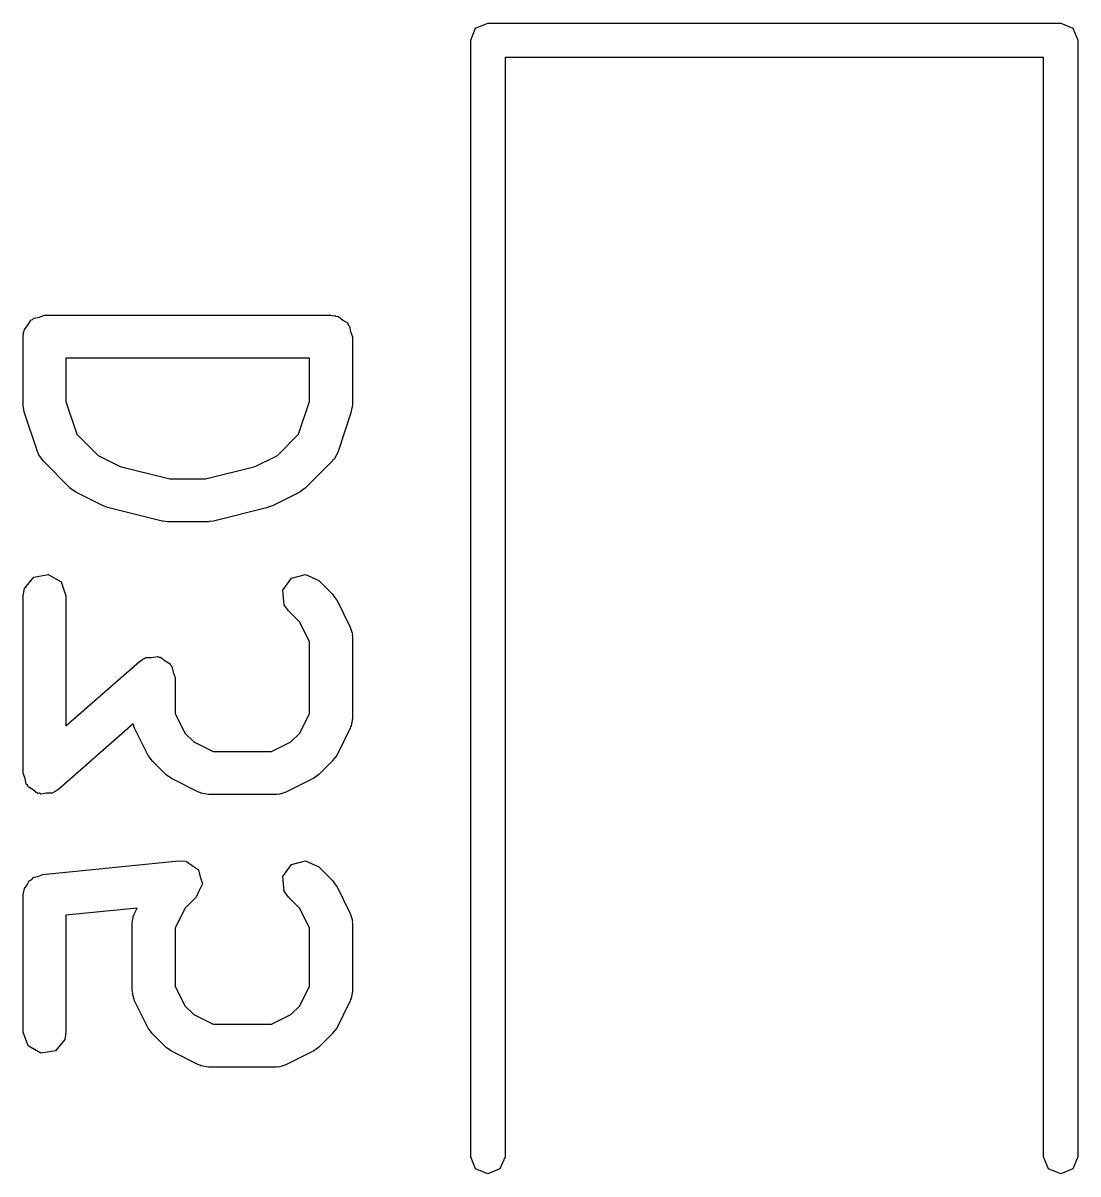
# Model space of a CAD drawing. Extents: x 43 to 429, y -149 to -20.
# Drawn here: x 166.446 to 170.129, y -28.323 to -24.303 of the extents above; entities that cross this region are included whole.
import ezdxf

# ---------------------------------------------------------------- set-up
doc = ezdxf.new("R2010")
doc.units = 0
doc.layers.add('BLACK', color=7, linetype='CONTINUOUS')

msp = doc.modelspace()

# ---------------------------------------------------------------- linework, layer by layer
at = {"layer": 'BLACK', "linetype": 'CONTINUOUS'}
for p, q in [((168.009, -24.3628), (168.026, -24.3204)), ((168.026, -24.3204), (168.069, -24.3028)), ((168.069, -24.3028), (170.069, -24.3028)), ((170.069, -24.3028), (170.111, -24.3204)), ((170.111, -24.3204), (170.129, -24.3628)), ((168.009, -28.2629), (168.009, -24.3628)), ((170.129, -24.3628), (170.129, -28.2629)), ((170.009, -24.4229), (168.129, -24.4229)), ((168.129, -24.4229), (168.129, -28.2629)), ((170.009, -28.2629), (170.009, -24.4229)), ((166.503, -25.3302), (166.521, -25.3236)), ((166.521, -25.3236), (167.521, -25.3236)), ((167.521, -25.3236), (167.531, -25.3253)), ((167.531, -25.3253), (167.534, -25.3247)), ((167.534, -25.3247), (167.537, -25.3264)), ((166.451, -25.3729), (166.463, -25.358)), ((166.463, -25.358), (166.473, -25.3411)), ((166.473, -25.3411), (166.479, -25.3388)), ((166.479, -25.3388), (166.484, -25.3336)), ((166.484, -25.3336), (166.503, -25.3302)), ((167.537, -25.3264), (167.547, -25.3281)), ((167.547, -25.3281), (167.562, -25.3406)), ((167.562, -25.3406), (167.579, -25.3504)), ((167.579, -25.3504), (167.581, -25.3567)), ((167.581, -25.3567), (167.586, -25.3611)), ((167.586, -25.3611), (167.589, -25.3803)), ((166.446, -25.3986), (166.448, -25.3888)), ((166.446, -25.6367), (166.446, -25.3986)), ((166.447, -25.3855), (166.449, -25.3827)), ((166.448, -25.3888), (166.447, -25.3855)), ((166.449, -25.3827), (166.451, -25.3729)), ((167.589, -25.3803), (167.596, -25.3986)), ((167.596, -25.3986), (167.596, -25.6367)), ((166.596, -25.4736), (166.596, -25.6245)), ((167.446, -25.4736), (166.596, -25.4736)), ((167.446, -25.6245), (167.446, -25.4736)), ((166.447, -25.6382), (166.446, -25.6367)), ((166.45, -25.6604), (166.447, -25.6382)), ((166.596, -25.6245), (166.634, -25.739)), ((167.408, -25.739), (167.446, -25.6245)), ((167.596, -25.6367), (167.592, -25.6587)), ((166.498, -25.8032), (166.45, -25.6604)), ((167.592, -25.6604), (167.545, -25.8032)), ((167.592, -25.6587), (167.592, -25.6604)), ((166.634, -25.739), (166.708, -25.8131)), ((167.334, -25.8131), (167.408, -25.739)), ((166.5, -25.8067), (166.498, -25.8032)), ((166.501, -25.8112), (166.5, -25.8067)), ((167.545, -25.8032), (167.532, -25.8261)), ((166.516, -25.8325), (166.501, -25.8112)), ((166.611, -25.9278), (166.516, -25.8325)), ((166.708, -25.8131), (166.785, -25.8516)), ((167.257, -25.8516), (167.334, -25.8131)), ((167.527, -25.8325), (167.431, -25.9278)), ((167.528, -25.8285), (167.527, -25.8325)), ((167.532, -25.8261), (167.528, -25.8285)), ((166.785, -25.8516), (166.959, -25.895)), ((167.083, -25.895), (167.257, -25.8516)), ((166.612, -25.9285), (166.611, -25.9278)), ((166.63, -25.9418), (166.612, -25.9285)), ((166.959, -25.895), (167.083, -25.895)), ((167.431, -25.9278), (167.413, -25.9406)), ((166.726, -25.9895), (166.63, -25.9418)), ((167.412, -25.9418), (167.317, -25.9895)), ((167.413, -25.9406), (167.412, -25.9418)), ((166.729, -25.9899), (166.726, -25.9895)), ((166.741, -25.9951), (166.729, -25.9899)), ((166.932, -26.0428), (166.741, -25.9951)), ((167.301, -25.9951), (167.111, -26.0428)), ((167.304, -25.9931), (167.301, -25.9951)), ((167.317, -25.9895), (167.304, -25.9931)), ((166.935, -26.0424), (166.932, -26.0428)), ((166.95, -26.045), (166.935, -26.0424)), ((167.093, -26.045), (166.95, -26.045)), ((167.096, -26.0438), (167.093, -26.045)), ((167.111, -26.0428), (167.096, -26.0438)), ((166.451, -26.2777), (166.484, -26.2384)), ((166.484, -26.2384), (166.534, -26.2295)), ((166.534, -26.2295), (166.579, -26.2551)), ((167.353, -26.2839), (167.383, -26.2419)), ((167.383, -26.2419), (167.432, -26.2286)), ((167.432, -26.2286), (167.479, -26.2503)), ((167.479, -26.2503), (167.527, -26.2979)), ((166.446, -26.3033), (166.451, -26.2777)), ((166.579, -26.2551), (166.596, -26.3033)), ((167.358, -26.335), (167.353, -26.2839)), ((166.446, -26.9224), (166.446, -26.3033)), ((166.596, -26.3033), (166.596, -26.7571)), ((167.527, -26.2979), (167.539, -26.3163)), ((167.539, -26.3163), (167.541, -26.3174)), ((167.541, -26.3174), (167.588, -26.4126)), ((167.373, -26.3564), (167.358, -26.335)), ((167.412, -26.3954), (167.373, -26.3564)), ((167.446, -26.4639), (167.412, -26.3954)), ((167.588, -26.4126), (167.596, -26.4376)), ((167.596, -26.4376), (167.595, -26.442)), ((167.595, -26.442), (167.596, -26.4462)), ((167.596, -26.4462), (167.596, -26.7319)), ((167.446, -26.7142), (167.446, -26.4639)), ((166.853, -26.5326), (166.862, -26.5268)), ((166.862, -26.5268), (166.865, -26.5241)), ((166.865, -26.5241), (166.868, -26.5235)), ((166.868, -26.5235), (166.875, -26.5191)), ((166.875, -26.5191), (166.895, -26.5187)), ((166.895, -26.5187), (166.915, -26.5152)), ((166.915, -26.5152), (166.92, -26.5182)), ((166.92, -26.5182), (166.926, -26.518)), ((166.926, -26.518), (166.942, -26.5307)), ((166.942, -26.5307), (166.96, -26.5408)), ((166.596, -26.7571), (166.853, -26.5326)), ((166.96, -26.5408), (166.962, -26.5465)), ((166.962, -26.5465), (166.966, -26.5502)), ((166.966, -26.5502), (166.97, -26.57)), ((166.97, -26.57), (166.977, -26.589)), ((166.977, -26.589), (166.977, -26.7142)), ((166.977, -26.7142), (167.011, -26.7827)), ((167.412, -26.7827), (167.446, -26.7142)), ((167.596, -26.7319), (167.592, -26.7575)), ((166.831, -26.7511), (166.571, -26.9788)), ((166.835, -26.7654), (166.831, -26.7511)), ((166.883, -26.8607), (166.835, -26.7654)), ((167.588, -26.7654), (167.541, -26.8607)), ((167.589, -26.761), (167.588, -26.7654)), ((167.592, -26.7575), (167.589, -26.761)), ((167.011, -26.7827), (167.042, -26.8131)), ((167.042, -26.8131), (167.11, -26.8474)), ((167.313, -26.8474), (167.381, -26.8131)), ((167.381, -26.8131), (167.412, -26.7827)), ((167.11, -26.8474), (167.313, -26.8474)), ((166.884, -26.8618), (166.883, -26.8607)), ((166.897, -26.8802), (166.884, -26.8618)), ((166.944, -26.9278), (166.897, -26.8802)), ((167.527, -26.8802), (167.479, -26.9278)), ((167.541, -26.8607), (167.527, -26.8787)), ((167.527, -26.8787), (167.527, -26.8802)), ((166.453, -26.9414), (166.446, -26.9224)), ((166.946, -26.9285), (166.944, -26.9278)), ((166.964, -26.9418), (166.946, -26.9285)), ((167.479, -26.9278), (167.461, -26.9406)), ((166.457, -26.9612), (166.453, -26.9414)), ((166.462, -26.965), (166.457, -26.9612)), ((166.464, -26.9706), (166.462, -26.965)), ((166.481, -26.9807), (166.464, -26.9706)), ((167.059, -26.9895), (166.964, -26.9418)), ((167.459, -26.9418), (167.364, -26.9895)), ((167.461, -26.9406), (167.459, -26.9418)), ((166.497, -26.9934), (166.481, -26.9807)), ((166.503, -26.9932), (166.497, -26.9934)), ((166.508, -26.9962), (166.503, -26.9932)), ((166.528, -26.9927), (166.508, -26.9962)), ((166.548, -26.9923), (166.528, -26.9927)), ((166.556, -26.9879), (166.548, -26.9923)), ((166.559, -26.9873), (166.556, -26.9879)), ((166.561, -26.9847), (166.559, -26.9873)), ((166.571, -26.9788), (166.561, -26.9847)), ((167.063, -26.99), (167.059, -26.9895)), ((167.067, -26.9928), (167.063, -26.99)), ((167.093, -26.9974), (167.067, -26.9928)), ((167.331, -26.9974), (167.093, -26.9974)), ((167.335, -26.9958), (167.331, -26.9974)), ((167.339, -26.9969), (167.335, -26.9958)), ((167.364, -26.9895), (167.339, -26.9969)), ((166.514, -27.2763), (166.99, -27.2287)), ((166.99, -27.2287), (167.016, -27.2306)), ((167.016, -27.2306), (167.016, -27.2309)), ((167.016, -27.2309), (167.017, -27.2309)), ((167.017, -27.2309), (167.037, -27.2453)), ((167.037, -27.2453), (167.058, -27.2595)), ((167.353, -27.2839), (167.383, -27.2419)), ((167.383, -27.2419), (167.432, -27.2286)), ((167.432, -27.2286), (167.479, -27.2503)), ((167.479, -27.2503), (167.527, -27.2979)), ((166.467, -27.2986), (166.477, -27.294)), ((166.477, -27.294), (166.484, -27.286)), ((166.484, -27.286), (166.499, -27.2832)), ((166.499, -27.2832), (166.514, -27.2763)), ((167.058, -27.2595), (167.058, -27.26)), ((167.058, -27.26), (167.059, -27.2603)), ((167.059, -27.2603), (167.065, -27.2847)), ((167.065, -27.2847), (167.072, -27.3089)), ((167.358, -27.335), (167.353, -27.2839)), ((166.448, -27.3425), (166.451, -27.3253)), ((166.451, -27.3253), (166.461, -27.3131)), ((166.461, -27.3131), (166.467, -27.2986)), ((167.061, -27.3327), (167.051, -27.3557)), ((167.072, -27.3099), (167.061, -27.3327)), ((167.072, -27.3089), (167.072, -27.3094)), ((167.072, -27.3094), (167.072, -27.3099)), ((167.373, -27.3564), (167.358, -27.335)), ((167.527, -27.2979), (167.539, -27.3163)), ((167.539, -27.3163), (167.541, -27.3174)), ((167.541, -27.3174), (167.588, -27.4126)), ((166.446, -27.3453), (166.448, -27.3425)), ((166.447, -27.347), (166.446, -27.3453)), ((166.446, -27.3509), (166.447, -27.347)), ((166.446, -27.8271), (166.446, -27.3509)), ((167.05, -27.3564), (167.011, -27.3954)), ((167.051, -27.3559), (167.05, -27.3564)), ((167.051, -27.3557), (167.051, -27.3559)), ((167.412, -27.3954), (167.373, -27.3564)), ((166.844, -27.394), (166.596, -27.4188)), ((166.834, -27.4171), (166.835, -27.4126)), ((166.835, -27.4126), (166.844, -27.394)), ((167.011, -27.3954), (166.977, -27.4639)), ((167.446, -27.4639), (167.412, -27.3954)), ((167.588, -27.4126), (167.596, -27.4376)), ((166.596, -27.4188), (166.596, -27.8271)), ((166.827, -27.4462), (166.832, -27.4205)), ((166.827, -27.6843), (166.827, -27.4462)), ((166.832, -27.4205), (166.834, -27.4171)), ((167.596, -27.4376), (167.595, -27.442)), ((167.595, -27.442), (167.596, -27.4462)), ((167.596, -27.4462), (167.596, -27.6843)), ((166.977, -27.4639), (166.977, -27.6666)), ((167.446, -27.6666), (167.446, -27.4639)), ((166.829, -27.6885), (166.827, -27.6843)), ((166.828, -27.6929), (166.829, -27.6885)), ((166.835, -27.7178), (166.828, -27.6929)), ((166.977, -27.6666), (167.011, -27.7351)), ((167.412, -27.7351), (167.446, -27.6666)), ((167.596, -27.6843), (167.592, -27.7099)), ((166.883, -27.8131), (166.835, -27.7178)), ((167.011, -27.7351), (167.042, -27.7655)), ((167.381, -27.7655), (167.412, -27.7351)), ((167.588, -27.7178), (167.541, -27.8131)), ((167.589, -27.7134), (167.588, -27.7178)), ((167.592, -27.7099), (167.589, -27.7134)), ((167.042, -27.7655), (167.11, -27.7998)), ((167.313, -27.7998), (167.381, -27.7655)), ((166.884, -27.8142), (166.883, -27.8131)), ((166.897, -27.8325), (166.884, -27.8142)), ((167.11, -27.7998), (167.313, -27.7998)), ((167.541, -27.8131), (167.527, -27.8311)), ((166.464, -27.8753), (166.446, -27.8271)), ((166.592, -27.8528), (166.559, -27.8921)), ((166.596, -27.8271), (166.592, -27.8528)), ((166.944, -27.8802), (166.897, -27.8325)), ((167.527, -27.8325), (167.479, -27.8802)), ((167.527, -27.8311), (167.527, -27.8325)), ((166.508, -27.901), (166.464, -27.8753)), ((166.559, -27.8921), (166.508, -27.901)), ((166.946, -27.8809), (166.944, -27.8802)), ((166.964, -27.8942), (166.946, -27.8809)), ((167.059, -27.9418), (166.964, -27.8942)), ((167.459, -27.8942), (167.364, -27.9418)), ((167.461, -27.893), (167.459, -27.8942)), ((167.479, -27.8802), (167.461, -27.893)), ((167.063, -27.9423), (167.059, -27.9418)), ((167.067, -27.9452), (167.063, -27.9423)), ((167.093, -27.9498), (167.067, -27.9452)), ((167.331, -27.9498), (167.093, -27.9498)), ((167.335, -27.9482), (167.331, -27.9498)), ((167.339, -27.9493), (167.335, -27.9482)), ((167.364, -27.9418), (167.339, -27.9493)), ((168.026, -28.3053), (168.009, -28.2629)), ((168.129, -28.2629), (168.111, -28.3053)), ((170.026, -28.3053), (170.009, -28.2629)), ((170.129, -28.2629), (170.111, -28.3053)), ((168.069, -28.3228), (168.026, -28.3053)), ((168.111, -28.3053), (168.069, -28.3228)), ((170.069, -28.3228), (170.026, -28.3053)), ((170.111, -28.3053), (170.069, -28.3228))]:
    msp.add_line(p, q, dxfattribs=at)

doc.saveas('drawing.dxf')
